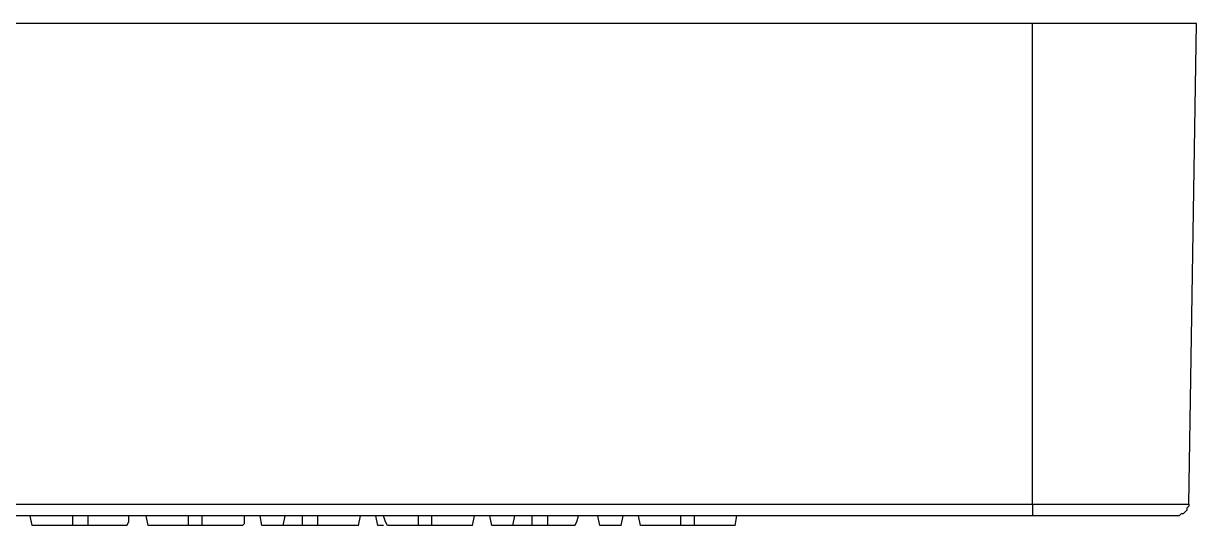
# Model space of a CAD drawing. Header units: centimetres. Extents: x -9.3 to 8.6, y -7.8 to 9.2.
# Drawn here: x 1.561 to 3.704, y -7.845 to -6.928 of the extents above; entities that cross this region are included whole.
import ezdxf

# ---------------------------------------------------------------- set-up
doc = ezdxf.new("R2010")
doc.units = ezdxf.units.CM
doc.header["$MEASUREMENT"] = 0
doc.layers.add('Camada 1', color=7, linetype='Continuous')

msp = doc.modelspace()

# ---------------------------------------------------------------- linework, layer by layer
at = {"layer": 'Camada 1', "color": 250, "lineweight": 25}
for points in [[(3.4043, -6.92785), (3.4043, -6.92785), (-8.97467, -6.92785), (-8.97467, -6.92785)], [(3.4043, -7.80627), (3.4043, -7.80627), (3.4043, -6.92785), (3.4043, -6.92785)], [(3.70417, -6.92785), (3.70417, -6.92785), (3.4043, -6.92785), (3.4043, -6.92785)], [(3.69005, -7.80627), (3.69005, -7.80627), (3.70417, -6.92785), (3.70417, -6.92785)], [(-8.97467, -7.80627), (-8.97467, -7.80627), (3.4043, -7.80627), (3.4043, -7.80627)], [(3.4043, -7.80627), (3.4043, -7.80627), (3.69005, -7.80627), (3.69005, -7.80627)], [(3.4043, -7.80627), (3.4043, -7.80627), (3.4043, -7.82744), (3.4043, -7.82744)], [(3.4043, -7.82744), (3.4043, -7.82744), (-8.97467, -7.82744), (-8.97467, -7.82744)], [(1.57692, -7.84508), (1.57692, -7.84508), (1.57339, -7.82744), (1.57339, -7.82744)], [(1.57692, -7.84508), (1.57692, -7.84508), (1.57339, -7.82744), (1.57339, -7.82744)], [(1.651, -7.84508), (1.651, -7.84508), (1.651, -7.82744), (1.651, -7.82744)], [(1.67922, -7.84508), (1.67922, -7.84508), (1.67922, -7.82744), (1.67922, -7.82744)], [(1.78858, -7.84508), (1.78858, -7.84508), (1.78505, -7.82744), (1.78505, -7.82744)], [(1.78858, -7.84508), (1.78858, -7.84508), (1.78505, -7.82744), (1.78505, -7.82744)], [(1.86267, -7.84508), (1.86267, -7.84508), (1.86267, -7.82744), (1.86267, -7.82744)], [(1.88736, -7.84508), (1.88736, -7.84508), (1.88736, -7.82744), (1.88736, -7.82744)], [(1.99672, -7.84508), (1.99672, -7.84508), (1.99319, -7.82744), (1.99319, -7.82744)], [(2.03553, -7.84508), (2.03553, -7.84508), (2.03905, -7.82744), (2.03905, -7.82744)], [(2.0708, -7.84508), (2.0708, -7.84508), (2.0708, -7.82744), (2.0708, -7.82744)], [(2.09903, -7.84508), (2.09903, -7.84508), (2.09903, -7.82744), (2.09903, -7.82744)], [(2.17311, -7.84508), (2.17311, -7.84508), (2.17664, -7.82744), (2.17664, -7.82744)], [(2.20839, -7.84508), (2.20839, -7.84508), (2.20486, -7.82744), (2.20486, -7.82744)], [(2.20839, -7.84508), (2.20839, -7.84508), (2.20486, -7.82744), (2.20486, -7.82744)], [(2.28247, -7.84508), (2.28247, -7.84508), (2.28247, -7.82744), (2.28247, -7.82744)], [(2.30717, -7.84508), (2.30717, -7.84508), (2.30717, -7.82744), (2.30717, -7.82744)], [(2.38125, -7.84508), (2.38125, -7.84508), (2.38478, -7.82744), (2.38478, -7.82744)], [(2.38125, -7.84508), (2.38125, -7.84508), (2.38478, -7.82744), (2.38478, -7.82744)], [(2.41653, -7.84508), (2.41653, -7.84508), (2.413, -7.82744), (2.413, -7.82744)], [(2.45533, -7.84508), (2.45533, -7.84508), (2.45886, -7.82744), (2.45886, -7.82744)], [(2.49061, -7.84508), (2.49061, -7.84508), (2.49061, -7.82744), (2.49061, -7.82744)], [(2.51883, -7.84508), (2.51883, -7.84508), (2.51883, -7.82744), (2.51883, -7.82744)], [(2.61408, -7.84508), (2.61408, -7.84508), (2.61055, -7.82744), (2.61055, -7.82744)], [(2.65289, -7.84508), (2.65289, -7.84508), (2.65642, -7.82744), (2.65642, -7.82744)], [(2.68817, -7.84508), (2.68817, -7.84508), (2.68464, -7.82744), (2.68464, -7.82744)], [(2.76225, -7.84508), (2.76225, -7.84508), (2.76225, -7.82744), (2.76225, -7.82744)], [(2.78694, -7.84508), (2.78694, -7.84508), (2.78694, -7.82744), (2.78694, -7.82744)], [(2.86103, -7.84508), (2.86103, -7.84508), (2.86455, -7.82744), (2.86455, -7.82744)], [(2.86103, -7.84508), (2.86103, -7.84508), (2.86455, -7.82744), (2.86455, -7.82744)], [(3.66889, -7.82744), (3.66889, -7.82744), (3.4043, -7.82744), (3.4043, -7.82744)], [(1.651, -7.84508), (1.651, -7.84508), (1.57692, -7.84508), (1.57692, -7.84508)], [(1.67922, -7.84508), (1.67922, -7.84508), (1.651, -7.84508), (1.651, -7.84508)], [(1.74978, -7.84508), (1.74978, -7.84508), (1.67922, -7.84508), (1.67922, -7.84508)], [(1.86267, -7.84508), (1.86267, -7.84508), (1.78858, -7.84508), (1.78858, -7.84508)], [(1.88736, -7.84508), (1.88736, -7.84508), (1.86267, -7.84508), (1.86267, -7.84508)], [(1.96144, -7.84508), (1.96144, -7.84508), (1.88736, -7.84508), (1.88736, -7.84508)], [(2.03553, -7.84508), (2.03553, -7.84508), (1.99672, -7.84508), (1.99672, -7.84508)], [(2.0708, -7.84508), (2.0708, -7.84508), (2.03553, -7.84508), (2.03553, -7.84508)], [(2.09903, -7.84508), (2.09903, -7.84508), (2.0708, -7.84508), (2.0708, -7.84508)], [(2.17311, -7.84508), (2.17311, -7.84508), (2.09903, -7.84508), (2.09903, -7.84508)], [(2.21897, -7.84508), (2.21897, -7.84508), (2.20839, -7.84508), (2.20839, -7.84508)], [(2.28247, -7.84508), (2.28247, -7.84508), (2.22603, -7.84508), (2.22603, -7.84508)], [(2.30717, -7.84508), (2.30717, -7.84508), (2.28247, -7.84508), (2.28247, -7.84508)], [(2.38125, -7.84508), (2.38125, -7.84508), (2.30717, -7.84508), (2.30717, -7.84508)], [(2.45533, -7.84508), (2.45533, -7.84508), (2.41653, -7.84508), (2.41653, -7.84508)], [(2.49061, -7.84508), (2.49061, -7.84508), (2.45533, -7.84508), (2.45533, -7.84508)], [(2.51883, -7.84508), (2.51883, -7.84508), (2.49061, -7.84508), (2.49061, -7.84508)], [(2.56822, -7.84508), (2.56822, -7.84508), (2.51883, -7.84508), (2.51883, -7.84508)], [(2.65289, -7.84508), (2.65289, -7.84508), (2.61408, -7.84508), (2.61408, -7.84508)], [(2.76225, -7.84508), (2.76225, -7.84508), (2.68817, -7.84508), (2.68817, -7.84508)], [(2.78694, -7.84508), (2.78694, -7.84508), (2.76225, -7.84508), (2.76225, -7.84508)], [(2.86103, -7.84508), (2.86103, -7.84508), (2.78694, -7.84508), (2.78694, -7.84508)]]:
    msp.add_open_spline(points, degree=3, dxfattribs=at)
for points, knots in [([(3.69005, -7.80627), (3.69005, -7.80627), (3.69005, -7.8098), (3.69005, -7.8098), (3.69005, -7.8098), (3.68653, -7.81333), (3.68653, -7.81333), (3.68653, -7.81333), (3.68653, -7.81685), (3.68653, -7.81685), (3.68653, -7.81685), (3.683, -7.82038), (3.683, -7.82038), (3.683, -7.82038), (3.67947, -7.82391), (3.67947, -7.82391), (3.67947, -7.82391), (3.67594, -7.82391), (3.67594, -7.82391), (3.67594, -7.82391), (3.67242, -7.82744), (3.67242, -7.82744), (3.67242, -7.82744), (3.66889, -7.82744), (3.66889, -7.82744)], [0, 0, 0, 0, 0.125, 0.125, 0.125, 0.25, 0.25, 0.25, 0.375, 0.375, 0.375, 0.5, 0.5, 0.5, 0.625, 0.625, 0.625, 0.75, 0.75, 0.75, 0.875, 0.875, 0.875, 1, 1, 1, 1]), ([(1.74978, -7.84508), (1.74978, -7.84508), (1.7533, -7.83802), (1.7533, -7.83802), (1.7533, -7.83802), (1.7533, -7.82744), (1.7533, -7.82744)], [0, 0, 0, 0, 0.5, 0.5, 0.5, 1, 1, 1, 1]), ([(1.74978, -7.84508), (1.74978, -7.84508), (1.7533, -7.83802), (1.7533, -7.83802), (1.7533, -7.83802), (1.7533, -7.82744), (1.7533, -7.82744)], [0, 0, 0, 0, 0.5, 0.5, 0.5, 1, 1, 1, 1]), ([(1.96144, -7.84508), (1.96144, -7.84508), (1.96497, -7.84155), (1.96497, -7.84155), (1.96497, -7.84155), (1.96497, -7.82744), (1.96497, -7.82744)], [0, 0, 0, 0, 0.5, 0.5, 0.5, 1, 1, 1, 1]), ([(2.22603, -7.84508), (2.22603, -7.84508), (2.2225, -7.83802), (2.2225, -7.83802), (2.2225, -7.83802), (2.21897, -7.82744), (2.21897, -7.82744)], [0, 0, 0, 0, 0.5, 0.5, 0.5, 1, 1, 1, 1]), ([(2.56822, -7.84508), (2.56822, -7.84508), (2.57175, -7.83802), (2.57175, -7.83802), (2.57175, -7.83802), (2.57528, -7.82744), (2.57528, -7.82744)], [0, 0, 0, 0, 0.5, 0.5, 0.5, 1, 1, 1, 1])]:
    msp.add_open_spline(points, degree=3, knots=knots, dxfattribs=at)

doc.saveas('drawing.dxf')
